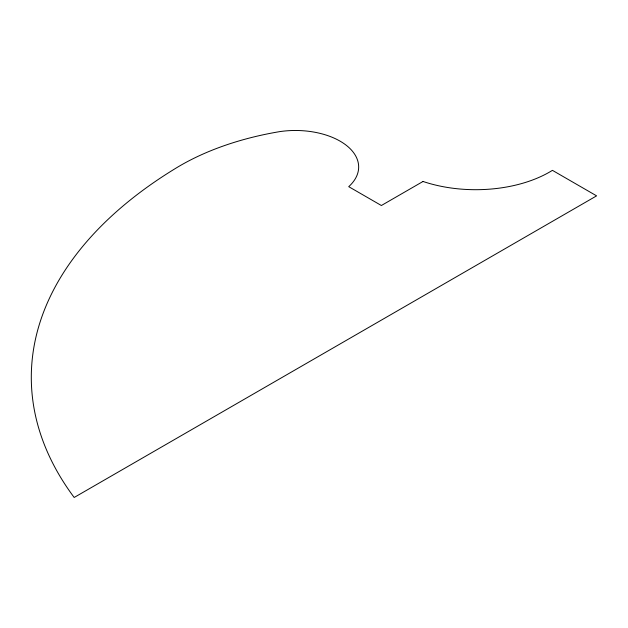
<?xml version="1.0" encoding="UTF-8"?>
<svg xmlns="http://www.w3.org/2000/svg" width="628" height="628" viewBox="0 0 628 628"><rect width="100%" height="100%" fill="white"/><g stroke="black" fill="none" stroke-linecap="round" stroke-linejoin="round"><path stroke-width="0.94" d="M423.021 181.468L381.377 205.513L348.721 186.665A63.263 36.526 0 0 0 346.68 145.618A63.263 36.526 0 0 0 279.829 131.605A231.63 133.733 0 0 0 174.184 169.238A526.185 303.787 0 0 0 74.175 497.47L596.6 195.858L552.42 170.345A104.515 60.343 0 0 1 423.021 181.468"/></g></svg>
